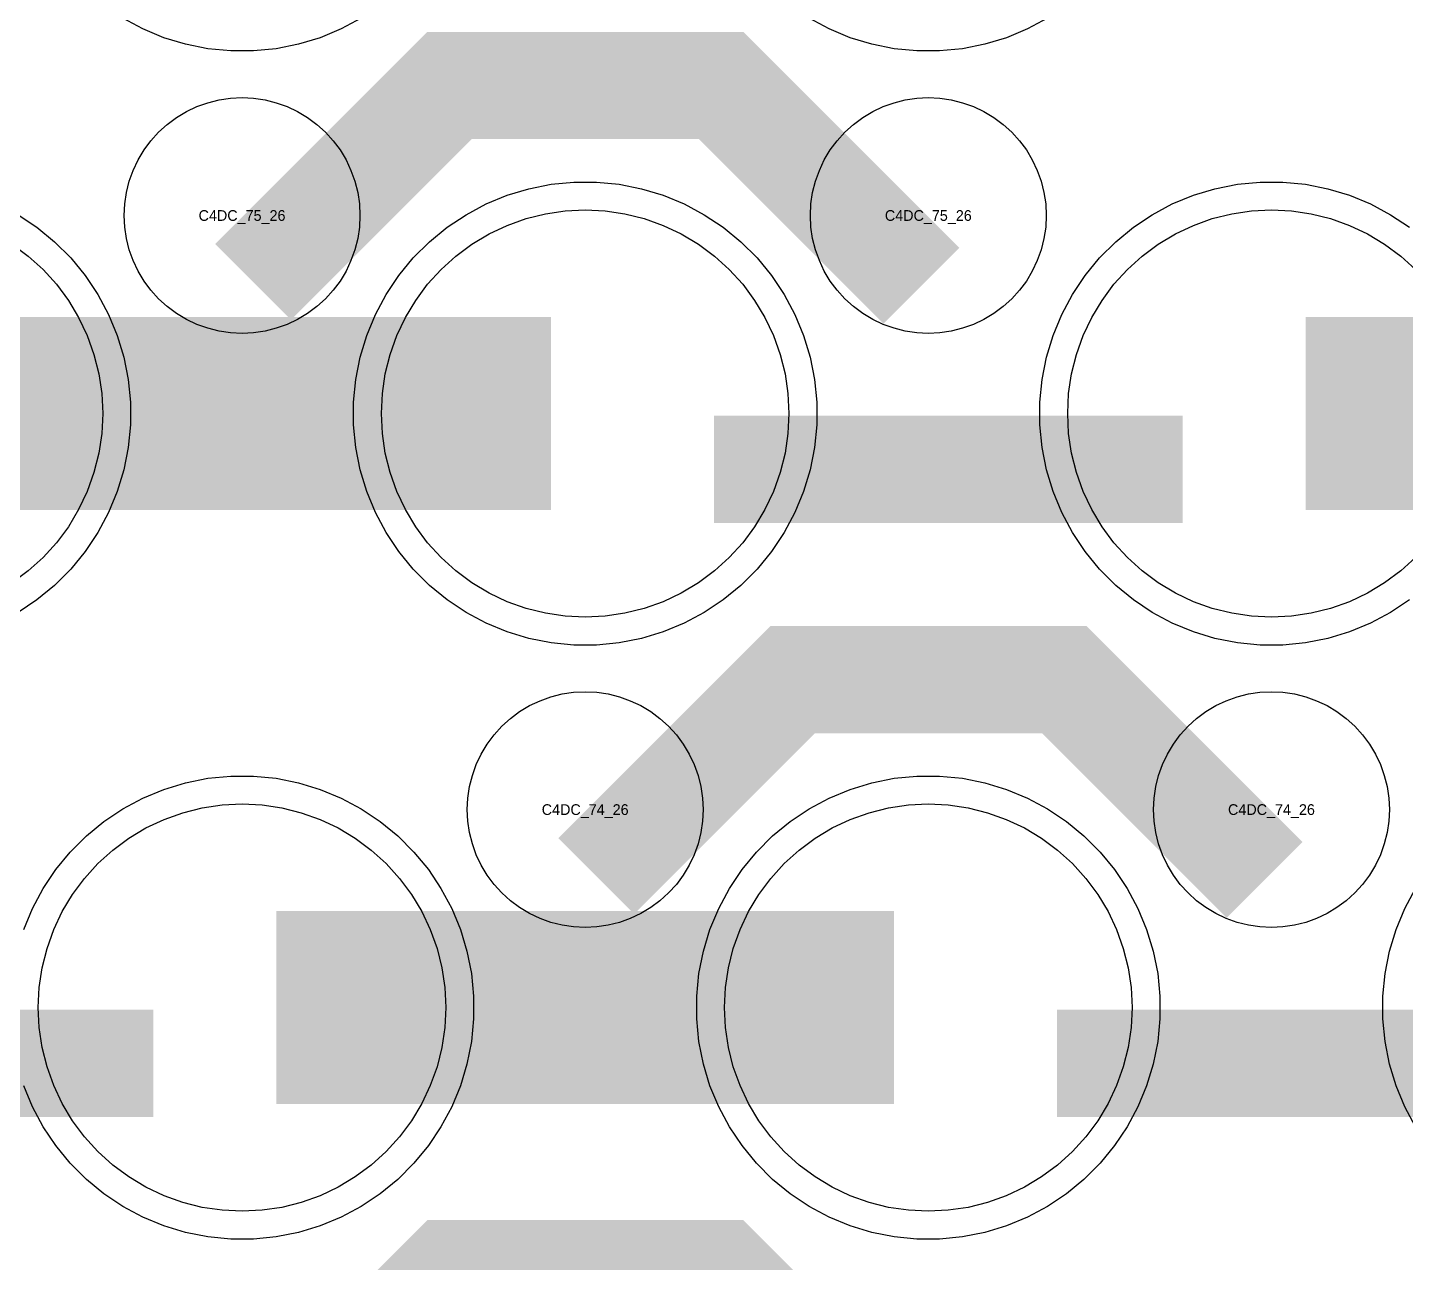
# Model space of a CAD drawing. Extents: x -11880 to 11880, y -14992 to 14992.
# Drawn here: x -3730 to -3408.8, y -4645.3 to -4357.2 of the extents above; entities that cross this region are included whole.
import ezdxf
from ezdxf.enums import TextEntityAlignment as Align

# ---------------------------------------------------------------- set-up
doc = ezdxf.new("R2010")
doc.units = 0
doc.header["$MEASUREMENT"] = 0
for name, color, linetype in [('GDS_775_DT_237', 138, 'CONTINUOUS'), ('RDL1_FS', 34, 'CONTINUOUS'), ('RDL_BS', 160, 'CONTINUOUS')]:
    doc.layers.add(name, color=color, linetype=linetype)

msp = doc.modelspace()

# ---------------------------------------------------------------- linework, layer by layer
at = {"layer": 'RDL1_FS', "color": 240, "true_color": 0xed1f24}
msp.add_lwpolyline([(-3600, -4494.769), (-3604.657, -4494.54), (-3609.268, -4493.856), (-3613.791, -4492.724), (-3618.181, -4491.152), (-3622.395, -4489.16), (-3626.395, -4486.762), (-3630.14, -4483.984), (-3633.594, -4480.854), (-3636.724, -4477.4), (-3639.502, -4473.655), (-3641.9, -4469.655), (-3643.892, -4465.441), (-3645.464, -4461.051), (-3646.596, -4456.528), (-3647.28, -4451.917), (-3647.509, -4447.26), (-3647.28, -4442.603), (-3646.596, -4437.992), (-3645.464, -4433.469), (-3643.892, -4429.079), (-3641.9, -4424.865), (-3639.502, -4420.865), (-3636.724, -4417.12), (-3633.594, -4413.666), (-3630.14, -4410.536), (-3626.395, -4407.758), (-3622.395, -4405.36), (-3618.181, -4403.368), (-3613.791, -4401.796), (-3609.268, -4400.664), (-3604.657, -4399.98), (-3600, -4399.751), (-3595.343, -4399.98), (-3590.732, -4400.664), (-3586.209, -4401.796), (-3581.819, -4403.368), (-3577.605, -4405.36), (-3573.605, -4407.758), (-3569.86, -4410.536), (-3566.406, -4413.666), (-3563.276, -4417.12), (-3560.498, -4420.865), (-3558.1, -4424.865), (-3556.108, -4429.079), (-3554.536, -4433.469), (-3553.404, -4437.992), (-3552.72, -4442.603), (-3552.491, -4447.26), (-3552.72, -4451.917), (-3553.404, -4456.528), (-3554.536, -4461.051), (-3556.108, -4465.441), (-3558.1, -4469.655), (-3560.498, -4473.655), (-3563.276, -4477.4), (-3566.406, -4480.854), (-3569.86, -4483.984), (-3573.605, -4486.762), (-3577.605, -4489.16), (-3581.819, -4491.152), (-3586.209, -4492.724), (-3590.732, -4493.856), (-3595.343, -4494.54)], close=True, dxfattribs=at)
for points in [[(-3406.406, -4480.854), (-3409.86, -4483.984), (-3413.605, -4486.762), (-3417.605, -4489.16), (-3421.819, -4491.152), (-3426.209, -4492.724), (-3430.732, -4493.856), (-3435.343, -4494.54), (-3440, -4494.769), (-3444.657, -4494.54), (-3449.268, -4493.856), (-3453.791, -4492.724), (-3458.181, -4491.152), (-3462.395, -4489.16), (-3466.395, -4486.762), (-3470.14, -4483.984), (-3473.594, -4480.854), (-3476.724, -4477.4), (-3479.502, -4473.655), (-3481.9, -4469.655), (-3483.892, -4465.441), (-3485.464, -4461.051), (-3486.596, -4456.528), (-3487.28, -4451.917), (-3487.509, -4447.26), (-3487.28, -4442.603), (-3486.596, -4437.992), (-3485.464, -4433.469), (-3483.892, -4429.079), (-3481.9, -4424.865), (-3479.502, -4420.865), (-3476.724, -4417.12), (-3473.594, -4413.666), (-3470.14, -4410.536), (-3466.395, -4407.758), (-3462.395, -4405.36), (-3458.181, -4403.368), (-3453.791, -4401.796), (-3449.268, -4400.664), (-3444.657, -4399.98), (-3440, -4399.751), (-3435.343, -4399.98), (-3430.732, -4400.664), (-3426.209, -4401.796), (-3421.819, -4403.368), (-3417.605, -4405.36), (-3413.605, -4407.758), (-3409.86, -4410.536), (-3406.406, -4413.666)], [(-3733.605, -4407.758), (-3729.86, -4410.536), (-3726.406, -4413.666), (-3723.276, -4417.12), (-3720.498, -4420.865), (-3718.1, -4424.865), (-3716.108, -4429.079), (-3714.536, -4433.469), (-3713.404, -4437.992), (-3712.72, -4442.603), (-3712.491, -4447.26), (-3712.72, -4451.917), (-3713.404, -4456.528), (-3714.536, -4461.051), (-3716.108, -4465.441), (-3718.1, -4469.655), (-3720.498, -4473.655), (-3723.276, -4477.4), (-3726.406, -4480.854), (-3729.86, -4483.984), (-3733.605, -4486.762)]]:
    msp.add_lwpolyline(points, dxfattribs=at)
for points in [[(-3751.998, -4447.26, 45, 45, 0), (-3679.998, -4447.26, 45, 45, 0)], [(-3679.998, -4447.26, 45, 45, 0), (-3607.998, -4447.26, 45, 45, 0)], [(-3431.998, -4447.26, 45, 45, 0), (-3359.998, -4447.26, 45, 45, 0)]]:
    msp.add_lwpolyline(points, format="xyseb", dxfattribs=at)
at = {"layer": 'RDL1_FS'}
for points in [[(-3680, -4633.334), (-3684.657, -4633.105), (-3689.268, -4632.421), (-3693.791, -4631.289), (-3698.181, -4629.717), (-3702.395, -4627.725), (-3706.395, -4625.327), (-3710.14, -4622.549), (-3713.594, -4619.419), (-3716.724, -4615.965), (-3719.502, -4612.22), (-3721.9, -4608.22), (-3723.892, -4604.006), (-3725.464, -4599.616), (-3726.596, -4595.093), (-3727.28, -4590.482), (-3727.509, -4585.825), (-3727.28, -4581.168), (-3726.596, -4576.557), (-3725.464, -4572.034), (-3723.892, -4567.644), (-3721.9, -4563.43), (-3719.502, -4559.43), (-3716.724, -4555.685), (-3713.594, -4552.231), (-3710.14, -4549.101), (-3706.395, -4546.323), (-3702.395, -4543.925), (-3698.181, -4541.933), (-3693.791, -4540.361), (-3689.268, -4539.229), (-3684.657, -4538.545), (-3680, -4538.316), (-3675.343, -4538.545), (-3670.732, -4539.229), (-3666.209, -4540.361), (-3661.819, -4541.933), (-3657.605, -4543.925), (-3653.605, -4546.323), (-3649.86, -4549.101), (-3646.406, -4552.231), (-3643.276, -4555.685), (-3640.498, -4559.43), (-3638.1, -4563.43), (-3636.108, -4567.644), (-3634.536, -4572.034), (-3633.404, -4576.557), (-3632.72, -4581.168), (-3632.491, -4585.825), (-3632.72, -4590.482), (-3633.404, -4595.093), (-3634.536, -4599.616), (-3636.108, -4604.006), (-3638.1, -4608.22), (-3640.498, -4612.22), (-3643.276, -4615.965), (-3646.406, -4619.419), (-3649.86, -4622.549), (-3653.605, -4625.327), (-3657.605, -4627.725), (-3661.819, -4629.717), (-3666.209, -4631.289), (-3670.732, -4632.421), (-3675.343, -4633.105)], [(-3520, -4633.334), (-3524.657, -4633.105), (-3529.268, -4632.421), (-3533.791, -4631.289), (-3538.181, -4629.717), (-3542.395, -4627.725), (-3546.395, -4625.327), (-3550.14, -4622.549), (-3553.594, -4619.419), (-3556.724, -4615.965), (-3559.502, -4612.22), (-3561.9, -4608.22), (-3563.892, -4604.006), (-3565.464, -4599.616), (-3566.596, -4595.093), (-3567.28, -4590.482), (-3567.509, -4585.825), (-3567.28, -4581.168), (-3566.596, -4576.557), (-3565.464, -4572.034), (-3563.892, -4567.644), (-3561.9, -4563.43), (-3559.502, -4559.43), (-3556.724, -4555.685), (-3553.594, -4552.231), (-3550.14, -4549.101), (-3546.395, -4546.323), (-3542.395, -4543.925), (-3538.181, -4541.933), (-3533.791, -4540.361), (-3529.268, -4539.229), (-3524.657, -4538.545), (-3520, -4538.316), (-3515.343, -4538.545), (-3510.732, -4539.229), (-3506.209, -4540.361), (-3501.819, -4541.933), (-3497.605, -4543.925), (-3493.605, -4546.323), (-3489.86, -4549.101), (-3486.406, -4552.231), (-3483.276, -4555.685), (-3480.498, -4559.43), (-3478.1, -4563.43), (-3476.108, -4567.644), (-3474.536, -4572.034), (-3473.404, -4576.557), (-3472.72, -4581.168), (-3472.491, -4585.825), (-3472.72, -4590.482), (-3473.404, -4595.093), (-3474.536, -4599.616), (-3476.108, -4604.006), (-3478.1, -4608.22), (-3480.498, -4612.22), (-3483.276, -4615.965), (-3486.406, -4619.419), (-3489.86, -4622.549), (-3493.605, -4625.327), (-3497.605, -4627.725), (-3501.819, -4629.717), (-3506.209, -4631.289), (-3510.732, -4632.421), (-3515.343, -4633.105)]]:
    msp.add_lwpolyline(points, close=True, dxfattribs=at)
for points in [[(-3671.998, -4585.825, 45, 45, 0), (-3599.998, -4585.825, 45, 45, 0)], [(-3599.998, -4585.825, 45, 45, 0), (-3527.998, -4585.825, 45, 45, 0)]]:
    msp.add_lwpolyline(points, format="xyseb", dxfattribs=at)
at = {"layer": 'RDL_BS', "color": 240, "true_color": 0xed1f24}
for points in [[(-3652.223, -4355.078), (-3656.885, -4357.57), (-3661.795, -4359.601), (-3666.835, -4361.132), (-3672.062, -4362.178), (-3677.356, -4362.695), (-3682.644, -4362.695), (-3687.938, -4362.178), (-3693.165, -4361.132), (-3698.205, -4359.601), (-3703.115, -4357.57), (-3707.777, -4355.078)], [(-3492.223, -4355.078), (-3496.885, -4357.57), (-3501.795, -4359.601), (-3506.835, -4361.132), (-3512.062, -4362.178), (-3517.356, -4362.695), (-3522.644, -4362.695), (-3527.938, -4362.178), (-3533.165, -4361.132), (-3538.205, -4359.601), (-3543.115, -4357.57), (-3547.777, -4355.078)], [(-3407.809, -4490.696), (-3412.223, -4493.643), (-3416.885, -4496.135), (-3421.795, -4498.166), (-3426.835, -4499.697), (-3432.062, -4500.743), (-3437.356, -4501.26), (-3442.644, -4501.26), (-3447.938, -4500.743), (-3453.165, -4499.697), (-3458.205, -4498.166), (-3463.115, -4496.135), (-3467.777, -4493.643), (-3472.191, -4490.696), (-3476.292, -4487.334), (-3480.074, -4483.552), (-3483.436, -4479.451), (-3486.383, -4475.037), (-3488.875, -4470.375), (-3490.906, -4465.465), (-3492.437, -4460.425), (-3493.483, -4455.198), (-3494, -4449.904), (-3494, -4444.616), (-3493.483, -4439.322), (-3492.437, -4434.095), (-3490.906, -4429.055), (-3488.875, -4424.145), (-3486.383, -4419.483), (-3483.436, -4415.069), (-3480.074, -4410.968), (-3476.292, -4407.186), (-3472.191, -4403.824), (-3467.777, -4400.877), (-3463.115, -4398.385), (-3458.205, -4396.354), (-3453.165, -4394.823), (-3447.938, -4393.777), (-3442.644, -4393.26), (-3437.356, -4393.26), (-3432.062, -4393.777), (-3426.835, -4394.823), (-3421.795, -4396.354), (-3416.885, -4398.385), (-3412.223, -4400.877), (-3407.809, -4403.824)], [(-3732.223, -4400.877), (-3727.809, -4403.824), (-3723.708, -4407.186), (-3719.926, -4410.968), (-3716.564, -4415.069), (-3713.617, -4419.483), (-3711.125, -4424.145), (-3709.094, -4429.055), (-3707.563, -4434.095), (-3706.517, -4439.322), (-3706, -4444.616), (-3706, -4449.904), (-3706.517, -4455.198), (-3707.563, -4460.425), (-3709.094, -4465.465), (-3711.125, -4470.375), (-3713.617, -4475.037), (-3716.564, -4479.451), (-3719.926, -4483.552), (-3723.708, -4487.334), (-3727.809, -4490.696), (-3732.223, -4493.643)]]:
    msp.add_lwpolyline(points, dxfattribs=at)
at = {"layer": 'RDL_BS'}
for points in [[(-3677.438, -4416.574, 25, 25, 0), (-3631.623, -4370.759, 25, 25, 0), (-3598.07, -4370.759, 25, 25, 0)], [(-3521.599, -4417.473, 25, 25, 0), (-3568.313, -4370.759, 25, 25, 0), (-3598.071, -4370.759, 25, 25, 0)], [(-3597.438, -4555.139, 25, 25, 0), (-3551.623, -4509.324, 25, 25, 0), (-3518.07, -4509.324, 25, 25, 0)], [(-3441.599, -4556.038, 25, 25, 0), (-3488.313, -4509.324, 25, 25, 0), (-3518.071, -4509.324, 25, 25, 0)], [(-3809.984, -4598.838, 25, 25, 0), (-3700.719, -4598.838, 25, 25, 0)], [(-3489.984, -4598.838, 25, 25, 0), (-3380.719, -4598.838, 25, 25, 0)], [(-3677.438, -4693.699, 25, 25, 0), (-3631.623, -4647.884, 25, 25, 0), (-3598.07, -4647.884, 25, 25, 0)], [(-3521.599, -4694.598, 25, 25, 0), (-3568.313, -4647.884, 25, 25, 0), (-3598.071, -4647.884, 25, 25, 0)]]:
    msp.add_lwpolyline(points, format="xyseb", dxfattribs=at)
for points in [[(-3680, -4428.566), (-3682.693, -4428.434), (-3685.365, -4428.038), (-3687.984, -4427.381), (-3690.519, -4426.474), (-3692.956, -4425.322), (-3695.28, -4423.929), (-3697.443, -4422.326), (-3699.442, -4420.514), (-3701.254, -4418.515), (-3702.857, -4416.352), (-3704.25, -4414.028), (-3705.402, -4411.591), (-3706.309, -4409.056), (-3706.966, -4406.437), (-3707.362, -4403.765), (-3707.494, -4401.072), (-3707.362, -4398.379), (-3706.966, -4395.707), (-3706.309, -4393.088), (-3705.402, -4390.553), (-3704.25, -4388.116), (-3702.857, -4385.792), (-3701.254, -4383.629), (-3699.442, -4381.63), (-3697.443, -4379.818), (-3695.28, -4378.215), (-3692.956, -4376.822), (-3690.519, -4375.67), (-3687.984, -4374.763), (-3685.365, -4374.106), (-3682.693, -4373.71), (-3680, -4373.578), (-3677.307, -4373.71), (-3674.635, -4374.106), (-3672.016, -4374.763), (-3669.481, -4375.67), (-3667.044, -4376.822), (-3664.72, -4378.215), (-3662.557, -4379.818), (-3660.558, -4381.63), (-3658.746, -4383.629), (-3657.143, -4385.792), (-3655.75, -4388.116), (-3654.598, -4390.553), (-3653.691, -4393.088), (-3653.034, -4395.707), (-3652.638, -4398.379), (-3652.506, -4401.072), (-3652.638, -4403.765), (-3653.034, -4406.437), (-3653.691, -4409.056), (-3654.598, -4411.591), (-3655.75, -4414.028), (-3657.143, -4416.352), (-3658.746, -4418.515), (-3660.558, -4420.514), (-3662.557, -4422.326), (-3664.72, -4423.929), (-3667.044, -4425.322), (-3669.481, -4426.474), (-3672.016, -4427.381), (-3674.635, -4428.038), (-3677.307, -4428.434)], [(-3520, -4428.566), (-3522.693, -4428.434), (-3525.365, -4428.038), (-3527.984, -4427.381), (-3530.519, -4426.474), (-3532.956, -4425.322), (-3535.28, -4423.929), (-3537.443, -4422.326), (-3539.442, -4420.514), (-3541.254, -4418.515), (-3542.857, -4416.352), (-3544.25, -4414.028), (-3545.402, -4411.591), (-3546.309, -4409.056), (-3546.966, -4406.437), (-3547.362, -4403.765), (-3547.494, -4401.072), (-3547.362, -4398.379), (-3546.966, -4395.707), (-3546.309, -4393.088), (-3545.402, -4390.553), (-3544.25, -4388.116), (-3542.857, -4385.792), (-3541.254, -4383.629), (-3539.442, -4381.63), (-3537.443, -4379.818), (-3535.28, -4378.215), (-3532.956, -4376.822), (-3530.519, -4375.67), (-3527.984, -4374.763), (-3525.365, -4374.106), (-3522.693, -4373.71), (-3520, -4373.578), (-3517.307, -4373.71), (-3514.635, -4374.106), (-3512.016, -4374.763), (-3509.481, -4375.67), (-3507.044, -4376.822), (-3504.72, -4378.215), (-3502.557, -4379.818), (-3500.558, -4381.63), (-3498.746, -4383.629), (-3497.143, -4385.792), (-3495.75, -4388.116), (-3494.598, -4390.553), (-3493.691, -4393.088), (-3493.034, -4395.707), (-3492.638, -4398.379), (-3492.506, -4401.072), (-3492.638, -4403.765), (-3493.034, -4406.437), (-3493.691, -4409.056), (-3494.598, -4411.591), (-3495.75, -4414.028), (-3497.143, -4416.352), (-3498.746, -4418.515), (-3500.558, -4420.514), (-3502.557, -4422.326), (-3504.72, -4423.929), (-3507.044, -4425.322), (-3509.481, -4426.474), (-3512.016, -4427.381), (-3514.635, -4428.038), (-3517.307, -4428.434)], [(-3600, -4567.131), (-3602.693, -4566.999), (-3605.365, -4566.603), (-3607.984, -4565.946), (-3610.519, -4565.039), (-3612.956, -4563.887), (-3615.28, -4562.494), (-3617.443, -4560.891), (-3619.442, -4559.079), (-3621.254, -4557.08), (-3622.857, -4554.917), (-3624.25, -4552.593), (-3625.402, -4550.156), (-3626.309, -4547.621), (-3626.966, -4545.002), (-3627.362, -4542.33), (-3627.494, -4539.637), (-3627.362, -4536.944), (-3626.966, -4534.272), (-3626.309, -4531.653), (-3625.402, -4529.118), (-3624.25, -4526.681), (-3622.857, -4524.357), (-3621.254, -4522.194), (-3619.442, -4520.195), (-3617.443, -4518.383), (-3615.28, -4516.78), (-3612.956, -4515.387), (-3610.519, -4514.235), (-3607.984, -4513.328), (-3605.365, -4512.671), (-3602.693, -4512.275), (-3600, -4512.143), (-3597.307, -4512.275), (-3594.635, -4512.671), (-3592.016, -4513.328), (-3589.481, -4514.235), (-3587.044, -4515.387), (-3584.72, -4516.78), (-3582.557, -4518.383), (-3580.558, -4520.195), (-3578.746, -4522.194), (-3577.143, -4524.357), (-3575.75, -4526.681), (-3574.598, -4529.118), (-3573.691, -4531.653), (-3573.034, -4534.272), (-3572.638, -4536.944), (-3572.506, -4539.637), (-3572.638, -4542.33), (-3573.034, -4545.002), (-3573.691, -4547.621), (-3574.598, -4550.156), (-3575.75, -4552.593), (-3577.143, -4554.917), (-3578.746, -4557.08), (-3580.558, -4559.079), (-3582.557, -4560.891), (-3584.72, -4562.494), (-3587.044, -4563.887), (-3589.481, -4565.039), (-3592.016, -4565.946), (-3594.635, -4566.603), (-3597.307, -4566.999)], [(-3440, -4567.131), (-3442.693, -4566.999), (-3445.365, -4566.603), (-3447.984, -4565.946), (-3450.519, -4565.039), (-3452.956, -4563.887), (-3455.28, -4562.494), (-3457.443, -4560.891), (-3459.442, -4559.079), (-3461.254, -4557.08), (-3462.857, -4554.917), (-3464.25, -4552.593), (-3465.402, -4550.156), (-3466.309, -4547.621), (-3466.966, -4545.002), (-3467.362, -4542.33), (-3467.494, -4539.637), (-3467.362, -4536.944), (-3466.966, -4534.272), (-3466.309, -4531.653), (-3465.402, -4529.118), (-3464.25, -4526.681), (-3462.857, -4524.357), (-3461.254, -4522.194), (-3459.442, -4520.195), (-3457.443, -4518.383), (-3455.28, -4516.78), (-3452.956, -4515.387), (-3450.519, -4514.235), (-3447.984, -4513.328), (-3445.365, -4512.671), (-3442.693, -4512.275), (-3440, -4512.143), (-3437.307, -4512.275), (-3434.635, -4512.671), (-3432.016, -4513.328), (-3429.481, -4514.235), (-3427.044, -4515.387), (-3424.72, -4516.78), (-3422.557, -4518.383), (-3420.558, -4520.195), (-3418.746, -4522.194), (-3417.143, -4524.357), (-3415.75, -4526.681), (-3414.598, -4529.118), (-3413.691, -4531.653), (-3413.034, -4534.272), (-3412.638, -4536.944), (-3412.506, -4539.637), (-3412.638, -4542.33), (-3413.034, -4545.002), (-3413.691, -4547.621), (-3414.598, -4550.156), (-3415.75, -4552.593), (-3417.143, -4554.917), (-3418.746, -4557.08), (-3420.558, -4559.079), (-3422.557, -4560.891), (-3424.72, -4562.494), (-3427.044, -4563.887), (-3429.481, -4565.039), (-3432.016, -4565.946), (-3434.635, -4566.603), (-3437.307, -4566.999)], [(-3522.644, -4639.825), (-3527.938, -4639.308), (-3533.165, -4638.262), (-3538.205, -4636.731), (-3543.115, -4634.7), (-3547.777, -4632.208), (-3552.191, -4629.261), (-3556.292, -4625.899), (-3560.074, -4622.117), (-3563.436, -4618.016), (-3566.383, -4613.602), (-3568.875, -4608.94), (-3570.906, -4604.03), (-3572.437, -4598.99), (-3573.483, -4593.763), (-3574, -4588.469), (-3574, -4583.181), (-3573.483, -4577.887), (-3572.437, -4572.66), (-3570.906, -4567.62), (-3568.875, -4562.71), (-3566.383, -4558.048), (-3563.436, -4553.634), (-3560.074, -4549.533), (-3556.292, -4545.751), (-3552.191, -4542.389), (-3547.777, -4539.442), (-3543.115, -4536.95), (-3538.205, -4534.919), (-3533.165, -4533.388), (-3527.938, -4532.342), (-3522.644, -4531.825), (-3517.356, -4531.825), (-3512.062, -4532.342), (-3506.835, -4533.388), (-3501.795, -4534.919), (-3496.885, -4536.95), (-3492.223, -4539.442), (-3487.809, -4542.389), (-3483.708, -4545.751), (-3479.926, -4549.533), (-3476.564, -4553.634), (-3473.617, -4558.048), (-3471.125, -4562.71), (-3469.094, -4567.62), (-3467.563, -4572.66), (-3466.517, -4577.887), (-3466, -4583.181), (-3466, -4588.469), (-3466.517, -4593.763), (-3467.563, -4598.99), (-3469.094, -4604.03), (-3471.125, -4608.94), (-3473.617, -4613.602), (-3476.564, -4618.016), (-3479.926, -4622.117), (-3483.708, -4625.899), (-3487.809, -4629.261), (-3492.223, -4632.208), (-3496.885, -4634.7), (-3501.795, -4636.731), (-3506.835, -4638.262), (-3512.062, -4639.308), (-3517.356, -4639.825)]]:
    msp.add_lwpolyline(points, close=True, dxfattribs=at)
at = {"layer": 'RDL_BS', "color": 240, "true_color": 0xed1f24}
msp.add_lwpolyline([(-3602.644, -4501.26), (-3607.938, -4500.743), (-3613.165, -4499.697), (-3618.205, -4498.166), (-3623.115, -4496.135), (-3627.777, -4493.643), (-3632.191, -4490.696), (-3636.292, -4487.334), (-3640.074, -4483.552), (-3643.436, -4479.451), (-3646.383, -4475.037), (-3648.875, -4470.375), (-3650.906, -4465.465), (-3652.437, -4460.425), (-3653.483, -4455.198), (-3654, -4449.904), (-3654, -4444.616), (-3653.483, -4439.322), (-3652.437, -4434.095), (-3650.906, -4429.055), (-3648.875, -4424.145), (-3646.383, -4419.483), (-3643.436, -4415.069), (-3640.074, -4410.968), (-3636.292, -4407.186), (-3632.191, -4403.824), (-3627.777, -4400.877), (-3623.115, -4398.385), (-3618.205, -4396.354), (-3613.165, -4394.823), (-3607.938, -4393.777), (-3602.644, -4393.26), (-3597.356, -4393.26), (-3592.062, -4393.777), (-3586.835, -4394.823), (-3581.795, -4396.354), (-3576.885, -4398.385), (-3572.223, -4400.877), (-3567.809, -4403.824), (-3563.708, -4407.186), (-3559.926, -4410.968), (-3556.564, -4415.069), (-3553.617, -4419.483), (-3551.125, -4424.145), (-3549.094, -4429.055), (-3547.563, -4434.095), (-3546.517, -4439.322), (-3546, -4444.616), (-3546, -4449.904), (-3546.517, -4455.198), (-3547.563, -4460.425), (-3549.094, -4465.465), (-3551.125, -4470.375), (-3553.617, -4475.037), (-3556.564, -4479.451), (-3559.926, -4483.552), (-3563.708, -4487.334), (-3567.809, -4490.696), (-3572.223, -4493.643), (-3576.885, -4496.135), (-3581.795, -4498.166), (-3586.835, -4499.697), (-3592.062, -4500.743), (-3597.356, -4501.26)], close=True, dxfattribs=at)
msp.add_lwpolyline([(-3569.984, -4460.273, 25, 25, 0), (-3460.719, -4460.273, 25, 25, 0)], format="xyseb", dxfattribs=at)
at = {"layer": 'RDL_BS'}
for points in [[(-3730.906, -4567.62), (-3728.875, -4562.71), (-3726.383, -4558.048), (-3723.436, -4553.634), (-3720.074, -4549.533), (-3716.292, -4545.751), (-3712.191, -4542.389), (-3707.777, -4539.442), (-3703.115, -4536.95), (-3698.205, -4534.919), (-3693.165, -4533.388), (-3687.938, -4532.342), (-3682.644, -4531.825), (-3677.356, -4531.825), (-3672.062, -4532.342), (-3666.835, -4533.388), (-3661.795, -4534.919), (-3656.885, -4536.95), (-3652.223, -4539.442), (-3647.809, -4542.389), (-3643.708, -4545.751), (-3639.926, -4549.533), (-3636.564, -4553.634), (-3633.617, -4558.048), (-3631.125, -4562.71), (-3629.094, -4567.62), (-3627.563, -4572.66), (-3626.517, -4577.887), (-3626, -4583.181), (-3626, -4588.469), (-3626.517, -4593.763), (-3627.563, -4598.99), (-3629.094, -4604.03), (-3631.125, -4608.94), (-3633.617, -4613.602), (-3636.564, -4618.016), (-3639.926, -4622.117), (-3643.708, -4625.899), (-3647.809, -4629.261), (-3652.223, -4632.208), (-3656.885, -4634.7), (-3661.795, -4636.731), (-3666.835, -4638.262), (-3672.062, -4639.308), (-3677.356, -4639.825), (-3682.644, -4639.825), (-3687.938, -4639.308), (-3693.165, -4638.262), (-3698.205, -4636.731), (-3703.115, -4634.7), (-3707.777, -4632.208), (-3712.191, -4629.261), (-3716.292, -4625.899), (-3720.074, -4622.117), (-3723.436, -4618.016), (-3726.383, -4613.602), (-3728.875, -4608.94), (-3730.906, -4604.03)], [(-3406.383, -4613.602), (-3408.875, -4608.94), (-3410.906, -4604.03), (-3412.437, -4598.99), (-3413.483, -4593.763), (-3414, -4588.469), (-3414, -4583.181), (-3413.483, -4577.887), (-3412.437, -4572.66), (-3410.906, -4567.62), (-3408.875, -4562.71), (-3406.383, -4558.048)]]:
    msp.add_lwpolyline(points, dxfattribs=at)

# ---------------------------------------------------------------- texts
at = {"layer": 'GDS_775_DT_237'}
for s, p in [('C4DC_75_26', (-3680, -4401.072)), ('C4DC_75_26', (-3680, -4401.072)), ('C4DC_75_26', (-3520, -4401.072)), ('C4DC_75_26', (-3520, -4401.072)), ('C4DC_74_26', (-3600, -4539.637)), ('C4DC_74_26', (-3600, -4539.637)), ('C4DC_74_26', (-3440, -4539.637)), ('C4DC_74_26', (-3440, -4539.637))]:
    msp.add_text(s, height=2.5, dxfattribs=at).set_placement(p, align=Align.MIDDLE_CENTER)

doc.saveas('drawing.dxf')
